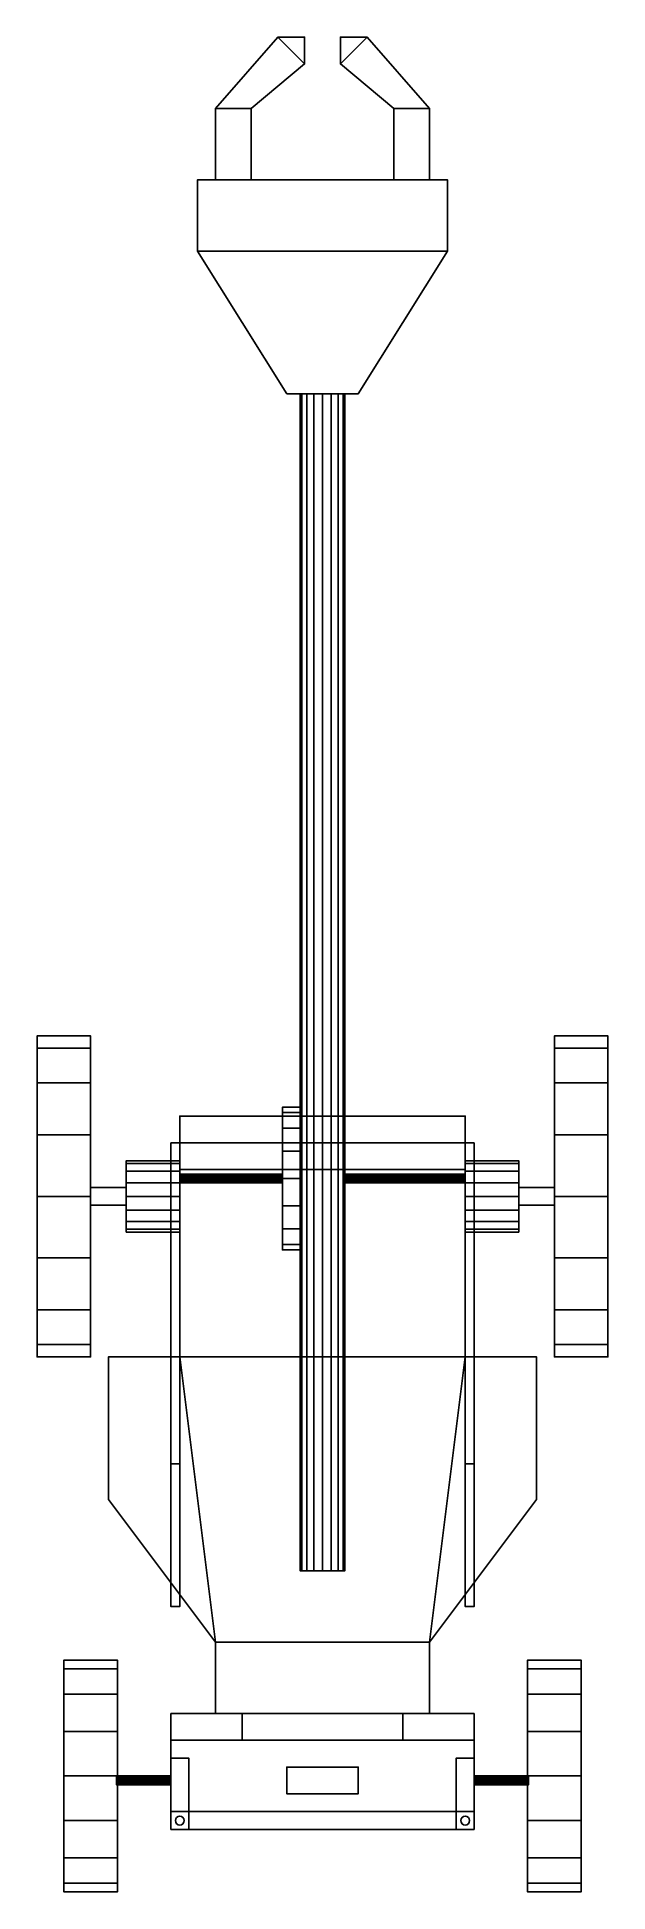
# Model space of a CAD drawing. Extents: x -8 to 8, y -21 to 31.
import ezdxf

# ---------------------------------------------------------------- set-up
doc = ezdxf.new("R2010")
doc.units = 0
doc.header["$MEASUREMENT"] = 0
doc.layers.get('0').update_dxf_attribs({"linetype": 'CONTINUOUS'})

msp = doc.modelspace()

# ---------------------------------------------------------------- linework, layer by layer
for p, q in [((-5.5, -1.5, 2), (-5.5, -1.883, 1.924)), ((-4, -1.5, 2), (-5.5, -1.5, 2)), ((-4, -1.883, 1.924), (-4, -1.5, 2)), ((-5.5, -1.883, 1.924), (-4, -1.883, 1.924)), ((-5.5, -1.883, 1.924), (-5.5, -2.207, 1.707)), ((-4, -1.883, 1.924), (-5.5, -1.883, 1.924)), ((-4, -2.207, 1.707), (-4, -1.883, 1.924)), ((-5.5, -2.207, 1.707), (-4, -2.207, 1.707))]:
    msp.add_line(p, q)
for points in [[(-3, 29, 13.5), (-3, 29, 12.5), (-1.25, 31, 12.5), (-1.25, 31, 13.5)], [(-3, 29, 13.5), (-2, 29, 13.5), (-0.5, 30.25, 13.5), (-1.25, 31, 13.5)], [(-3, 29, 12.5), (-2, 29, 12.5), (-0.5, 30.25, 12.5), (-1.25, 31, 12.5)], [(-1.25, 31, 12.5), (-1.25, 31, 13.5), (-0.5, 31, 13.5), (-0.5, 31, 12.5)], [(-1.25, 31, 13.5), (-0.5, 30.25, 13.5), (-0.5, 31, 13.5)], [(-1.25, 31, 12.5), (-0.5, 30.25, 12.5), (-0.5, 31, 12.5)], [(-0.5, 31, 13.5), (-0.5, 31, 12.5), (-0.5, 30.25, 12.5), (-0.5, 30.25, 13.5)], [(1.25, 31, 12.5), (1.25, 31, 13.5), (0.5, 31, 13.5), (0.5, 31, 12.5)], [(0.5, 31, 13.5), (0.5, 31, 12.5), (0.5, 30.25, 12.5), (0.5, 30.25, 13.5)], [(3, 29, 13.5), (2, 29, 13.5), (0.5, 30.25, 13.5), (1.25, 31, 13.5)], [(1.25, 31, 13.5), (0.5, 30.25, 13.5), (0.5, 31, 13.5)], [(3, 29, 12.5), (2, 29, 12.5), (0.5, 30.25, 12.5), (1.25, 31, 12.5)], [(1.25, 31, 12.5), (0.5, 30.25, 12.5), (0.5, 31, 12.5)], [(3, 29, 13.5), (3, 29, 12.5), (1.25, 31, 12.5), (1.25, 31, 13.5)], [(-0.5, 30.25, 13.5), (-0.5, 30.25, 12.5), (-2, 29, 12.5), (-2, 29, 13.5)], [(0.5, 30.25, 13.5), (0.5, 30.25, 12.5), (2, 29, 12.5), (2, 29, 13.5)], [(-3, 27, 12.5), (-3, 27, 13.5), (-3, 29, 13.5), (-3, 29, 12.5)], [(-3, 27, 13.5), (-2, 27, 13.5), (-2, 29, 13.5), (-3, 29, 13.5)], [(-3, 27, 12.5), (-2, 27, 12.5), (-2, 29, 12.5), (-3, 29, 12.5)], [(-2, 29, 13.5), (-2, 29, 12.5), (-2, 27, 12.5), (-2, 27, 13.5)], [(2, 29, 13.5), (2, 29, 12.5), (2, 27, 12.5), (2, 27, 13.5)], [(3, 27, 13.5), (2, 27, 13.5), (2, 29, 13.5), (3, 29, 13.5)], [(3, 27, 12.5), (2, 27, 12.5), (2, 29, 12.5), (3, 29, 12.5)], [(3, 27, 12.5), (3, 27, 13.5), (3, 29, 13.5), (3, 29, 12.5)], [(-3.5, 25, 12), (-3.5, 27, 12), (3.5, 27, 12), (3.5, 25, 12)], [(-3.5, 25, 14), (-3.5, 27, 14), (3.5, 27, 14), (3.5, 25, 14)], [(-3.5, 25, 12), (-3.5, 25, 14), (-3.5, 27, 14), (-3.5, 27, 12)], [(3.5, 27, 14), (3.5, 27, 12), (-3.5, 27, 12), (-3.5, 27, 14)], [(3.5, 25, 12), (3.5, 25, 14), (3.5, 27, 14), (3.5, 27, 12)], [(-1, 21, 12), (-3.5, 25, 12), (3.5, 25, 12), (1, 21, 12)], [(-1, 21, 14), (-3.5, 25, 14), (3.5, 25, 14), (1, 21, 14)], [(-1, 21, 12), (-1, 21, 14), (-3.5, 25, 14), (-3.5, 25, 12)], [(1, 21, 12), (1, 21, 14), (3.5, 25, 14), (3.5, 25, 12)], [(-1, 21, 12), (-1, 21, 14), (1, 21, 14), (1, 21, 12)], [(-0.577, -12, 12.761), (-0.625, -12, 13), (-0.625, 21, 13), (-0.577, 21, 12.761)], [(-0.625, -12, 13), (-0.577, -12, 13.239), (-0.577, 21, 13.239), (-0.625, 21, 13)], [(-0.442, -12, 12.558), (-0.577, -12, 12.761), (-0.577, 21, 12.761), (-0.442, 21, 12.558)], [(-0.577, -12, 13.239), (-0.442, -12, 13.442), (-0.442, 21, 13.442), (-0.577, 21, 13.239)], [(-0.239, -12, 12.423), (-0.442, -12, 12.558), (-0.442, 21, 12.558), (-0.239, 21, 12.423)], [(-0.442, -12, 13.442), (-0.239, -12, 13.577), (-0.239, 21, 13.577), (-0.442, 21, 13.442)], [(0, -12, 12.375), (-0.239, -12, 12.423), (-0.239, 21, 12.423), (0, 21, 12.375)], [(-0.239, -12, 13.577), (0, -12, 13.625), (0, 21, 13.625), (-0.239, 21, 13.577)], [(0.239, -12, 12.423), (0, -12, 12.375), (0, 21, 12.375), (0.239, 21, 12.423)], [(0, -12, 13.625), (0.239, -12, 13.577), (0.239, 21, 13.577), (0, 21, 13.625)], [(0.239, -12, 13.577), (0.442, -12, 13.442), (0.442, 21, 13.442), (0.239, 21, 13.577)], [(0.442, -12, 12.558), (0.239, -12, 12.423), (0.239, 21, 12.423), (0.442, 21, 12.558)], [(0.442, -12, 13.442), (0.577, -12, 13.239), (0.577, 21, 13.239), (0.442, 21, 13.442)], [(0.577, -12, 12.761), (0.442, -12, 12.558), (0.442, 21, 12.558), (0.577, 21, 12.761)], [(0.577, -12, 13.239), (0.625, -12, 13), (0.625, 21, 13), (0.577, 21, 13.239)], [(0.625, -12, 13), (0.577, -12, 12.761), (0.577, 21, 12.761), (0.625, 21, 13)], [(-8, 2.657, -0.722), (-8, 3, 1), (-6.5, 3, 1), (-6.5, 2.657, -0.722)], [(-8, 3, 1), (-8, 2.657, 2.722), (-6.5, 2.657, 2.722), (-6.5, 3, 1)], [(-8, 2.657, -0.722), (-8, 3, 1), (-8, 2.657, 2.722)], [(-8, 1.682, -2.182), (-8, 2.657, -0.722), (-6.5, 2.657, -0.722), (-6.5, 1.682, -2.182)], [(-8, 2.657, 2.722), (-8, 1.682, 4.182), (-6.5, 1.682, 4.182), (-6.5, 2.657, 2.722)], [(-8, 1.682, -2.182), (-8, 2.657, -0.722), (-8, 2.657, 2.722), (-8, 1.682, 4.182)], [(6.5, 2.657, -0.722), (6.5, 3, 1), (8, 3, 1), (8, 2.657, -0.722)], [(6.5, 3, 1), (6.5, 2.657, 2.722), (8, 2.657, 2.722), (8, 3, 1)], [(6.5, 1.682, -2.182), (6.5, 2.657, -0.722), (8, 2.657, -0.722), (8, 1.682, -2.182)], [(6.5, 2.657, 2.722), (6.5, 1.682, 4.182), (8, 1.682, 4.182), (8, 2.657, 2.722)], [(8, 2.657, -0.722), (8, 3, 1), (8, 2.657, 2.722)], [(8, 1.682, -2.182), (8, 2.657, -0.722), (8, 2.657, 2.722), (8, 1.682, 4.182)], [(-8, 0.222, -3.157), (-8, 1.682, -2.182), (-6.5, 1.682, -2.182), (-6.5, 0.222, -3.157)], [(-8, 1.682, 4.182), (-8, 0.222, 5.157), (-6.5, 0.222, 5.157), (-6.5, 1.682, 4.182)], [(-8, 1.682, 4.182), (-8, 1.682, -2.182), (-8, 0.222, -3.157), (-8, 0.222, 5.157)], [(6.5, 0.222, -3.157), (6.5, 1.682, -2.182), (8, 1.682, -2.182), (8, 0.222, -3.157)], [(6.5, 1.682, 4.182), (6.5, 0.222, 5.157), (8, 0.222, 5.157), (8, 1.682, 4.182)], [(8, 1.682, 4.182), (8, 1.682, -2.182), (8, 0.222, -3.157), (8, 0.222, 5.157)], [(4, 0.75, 6.25), (4, 0.75, 7), (-4, 0.75, 7), (-4, 0.75, 6.25)], [(4, 0.75, 7), (4, 0.75, 7), (-4, 0.75, 7)], [(-4, 0.75, 6.25), (-4, 0.75, 7), (-4, -0.75, 7), (-4, -0.75, 6.25)], [(-4, 0.75, 7), (-4, 0.75, 7), (-4, 0.75, 7), (-4, -0.75, 7)], [(-4, -0.75, 7), (-4, 0.75, 7), (4, 0.75, 7), (4, -0.75, 7)], [(4, -0.75, 6.25), (4, 0.75, 6.25), (-4, 0.75, 6.25), (-4, -0.75, 6.25)], [(-0.625, 0.848, 12.235), (-0.625, 1, 13), (-1.125, 1, 13), (-1.125, 0.848, 12.235)], [(-0.625, 1, 13), (-0.625, 0.848, 13.765), (-1.125, 0.848, 13.765), (-1.125, 1, 13)], [(-0.625, 0.414, 11.586), (-0.625, 0.848, 12.235), (-1.125, 0.848, 12.235), (-1.125, 0.414, 11.586)], [(-0.625, 0.848, 13.765), (-0.625, 0.414, 14.414), (-1.125, 0.414, 14.414), (-1.125, 0.848, 13.765)], [(4, -0.75, 7), (4, 0.75, 7), (4, 0.75, 6.25), (4, -0.75, 6.25)], [(-8, -1.5, -3.5), (-8, 0.222, -3.157), (-6.5, 0.222, -3.157), (-6.5, -1.5, -3.5)], [(-8, 0.222, 5.157), (-8, -1.5, 5.5), (-6.5, -1.5, 5.5), (-6.5, 0.222, 5.157)], [(-8, -1.5, 5.5), (-8, -1.5, -3.5), (-8, 0.222, -3.157), (-8, 0.222, 5.157)], [(-4.25, 0, 2), (-4.25, 0, 14), (-4.25, -9, 14), (-4.25, -13, 5.5)], [(-4.25, 0, 2), (-4.25, -13, 5.5), (-4.25, -13, 2)], [(-4.25, 0, 14), (-4, 0, 14), (-4, -9, 14), (-4.25, -9, 14)], [(-4.25, 0, 14), (-4, 0, 14), (-4, 0, 2), (-4.25, 0, 2)], [(-4, 0), (4, 0), (4, -6), (-4, -6)], [(-4, 0), (4, 0), (4, -6), (-4, -6)], [(-4, 0, 2), (4, 0, 2), (4, -6, 2), (-4, -6, 2)], [(-4, 0, 2), (4, 0, 2), (4, -6, 2), (-4, -6, 2)], [(-4, 0, 2), (-4, 0), (-4, -6), (-4, -6, 2)], [(-4, 0, 2), (-4, 0), (4, 0), (4, 0, 2)], [(-4, 0, 2), (-4, -13, 5.5), (-4, -13, 2)], [(-4, 0, 2), (-4, 0, 14), (-4, -9, 14), (-4, -13, 5.5)], [(-0.625, -0.235, 11.152), (-0.625, 0.414, 11.586), (-1.125, 0.414, 11.586), (-1.125, -0.235, 11.152)], [(-0.625, 0.414, 14.414), (-0.625, -0.235, 14.848), (-1.125, -0.235, 14.848), (-1.125, 0.414, 14.414)], [(4, 0, 2), (4, 0), (4, -6), (4, -6, 2)], [(4, 0, 2), (4, 0, 14), (4, -9, 14), (4, -13, 5.5)], [(4, 0, 2), (4, -13, 5.5), (4, -13, 2)], [(4.25, 0, 14), (4, 0, 14), (4, -9, 14), (4.25, -9, 14)], [(4.25, 0, 14), (4, 0, 14), (4, 0, 2), (4.25, 0, 2)], [(4.25, 0, 2), (4.25, 0, 14), (4.25, -9, 14), (4.25, -13, 5.5)], [(4.25, 0, 2), (4.25, -13, 5.5), (4.25, -13, 2)], [(6.5, -1.5, -3.5), (6.5, 0.222, -3.157), (8, 0.222, -3.157), (8, -1.5, -3.5)], [(6.5, 0.222, 5.157), (6.5, -1.5, 5.5), (8, -1.5, 5.5), (8, 0.222, 5.157)], [(8, -1.5, 5.5), (8, -1.5, -3.5), (8, 0.222, -3.157), (8, 0.222, 5.157)], [(-5.5, -0.576, 0.617), (-5.5, -0.5, 1), (-4, -0.5, 1), (-4, -0.576, 0.617)], [(-5.5, -0.5, 1), (-5.5, -0.576, 1.383), (-4, -0.576, 1.383), (-4, -0.5, 1)], [(-0.625, -1, 11), (-0.625, -0.235, 11.152), (-1.125, -0.235, 11.152), (-1.125, -1, 11)], [(-0.625, -0.235, 14.848), (-0.625, -1, 15), (-1.125, -1, 15), (-1.125, -0.235, 14.848)], [(4, -0.576, 0.617), (4, -0.5, 1), (5.5, -0.5, 1), (5.5, -0.576, 0.617)], [(4, -0.5, 1), (4, -0.576, 1.383), (5.5, -0.576, 1.383), (5.5, -0.5, 1)], [(-5.5, -0.793, 0.293), (-5.5, -0.576, 0.617), (-4, -0.576, 0.617), (-4, -0.793, 0.293)], [(-5.5, -0.576, 1.383), (-5.5, -0.793, 1.707), (-4, -0.793, 1.707), (-4, -0.576, 1.383)], [(-5.5, -1.117, 0.076), (-5.5, -0.793, 0.293), (-4, -0.793, 0.293), (-4, -1.117, 0.076)], [(-5.5, -0.793, 1.707), (-5.5, -1.117, 1.924), (-4, -1.117, 1.924), (-4, -0.793, 1.707)], [(-4, -0.75, 6.25), (-4, -0.75, 7), (4, -0.75, 7), (4, -0.75, 6.25)], [(4, -0.75, 6.25), (4, -0.75, 6.25), (-4, -0.75, 6.25)], [(-4, -0.885, 12.952), (-4, -0.875, 13), (-1.125, -0.875, 13), (-1.125, -0.885, 12.952)], [(-4, -0.875, 13), (-4, -0.885, 13.048), (-1.125, -0.885, 13.048), (-1.125, -0.875, 13)], [(-4, -0.912, 12.912), (-4, -0.885, 12.952), (-1.125, -0.885, 12.952), (-1.125, -0.912, 12.912)], [(-4, -0.885, 13.048), (-4, -0.912, 13.088), (-1.125, -0.912, 13.088), (-1.125, -0.885, 13.048)], [(-4, -0.952, 12.885), (-4, -0.912, 12.912), (-1.125, -0.912, 12.912), (-1.125, -0.952, 12.885)], [(-4, -0.912, 13.088), (-4, -0.952, 13.115), (-1.125, -0.952, 13.115), (-1.125, -0.912, 13.088)], [(-4, -1, 12.875), (-4, -0.952, 12.885), (-1.125, -0.952, 12.885), (-1.125, -1, 12.875)], [(-4, -0.952, 13.115), (-4, -1, 13.125), (-1.125, -1, 13.125), (-1.125, -0.952, 13.115)], [(-4, -1.048, 12.885), (-4, -1, 12.875), (-1.125, -1, 12.875), (-1.125, -1.048, 12.885)], [(-4, -1, 13.125), (-4, -1.048, 13.115), (-1.125, -1.048, 13.115), (-1.125, -1, 13.125)], [(-0.625, -1.765, 11.152), (-0.625, -1, 11), (-1.125, -1, 11), (-1.125, -1.765, 11.152)], [(-0.625, -1, 15), (-0.625, -1.765, 14.848), (-1.125, -1.765, 14.848), (-1.125, -1, 15)], [(4, -0.885, 13.048), (4, -0.875, 13), (0.625, -0.875, 13), (0.625, -0.885, 13.048)], [(4, -0.875, 13), (4, -0.885, 12.952), (0.625, -0.885, 12.952), (0.625, -0.875, 13)], [(4, -0.912, 13.088), (4, -0.885, 13.048), (0.625, -0.885, 13.048), (0.625, -0.912, 13.088)], [(4, -0.885, 12.952), (4, -0.912, 12.912), (0.625, -0.912, 12.912), (0.625, -0.885, 12.952)], [(4, -0.952, 13.115), (4, -0.912, 13.088), (0.625, -0.912, 13.088), (0.625, -0.952, 13.115)], [(4, -0.912, 12.912), (4, -0.952, 12.885), (0.625, -0.952, 12.885), (0.625, -0.912, 12.912)], [(4, -1, 13.125), (4, -0.952, 13.115), (0.625, -0.952, 13.115), (0.625, -1, 13.125)], [(4, -0.952, 12.885), (4, -1, 12.875), (0.625, -1, 12.875), (0.625, -0.952, 12.885)], [(4, -1.048, 13.115), (4, -1, 13.125), (0.625, -1, 13.125), (0.625, -1.048, 13.115)], [(4, -1, 12.875), (4, -1.048, 12.885), (0.625, -1.048, 12.885), (0.625, -1, 12.875)], [(4, -0.793, 0.293), (4, -0.576, 0.617), (5.5, -0.576, 0.617), (5.5, -0.793, 0.293)], [(4, -0.576, 1.383), (4, -0.793, 1.707), (5.5, -0.793, 1.707), (5.5, -0.576, 1.383)], [(4, -0.75, 6.25), (4, -0.75, 7), (4, -0.75, 6.25)], [(4, -1.117, 0.076), (4, -0.793, 0.293), (5.5, -0.793, 0.293), (5.5, -1.117, 0.076)], [(4, -0.793, 1.707), (4, -1.117, 1.924), (5.5, -1.117, 1.924), (5.5, -0.793, 1.707)], [(-8, -3.222, -3.157), (-8, -1.5, -3.5), (-6.5, -1.5, -3.5), (-6.5, -3.222, -3.157)], [(-8, -1.5, 5.5), (-8, -3.222, 5.157), (-6.5, -3.222, 5.157), (-6.5, -1.5, 5.5)], [(-8, -1.5, 5.5), (-8, -1.5, -3.5), (-8, -3.222, -3.157), (-8, -3.222, 5.157)], [(-6.5, -1.75, 1.25), (-6.5, -1.75, 0.75), (-6.5, -1.25, 0.75), (-6.5, -1.25, 1.25)], [(-6.5, -1.75, 0.75), (-6.5, -1.75, 0.75), (-6.5, -1.75, 0.75), (-6.5, -1.25, 0.75)], [(-6.5, -1.25, 1.25), (-6.5, -1.25, 0.75), (-5.5, -1.25, 0.75), (-5.5, -1.25, 1.25)], [(-6.5, -1.25, 0.75), (-6.5, -1.75, 0.75), (-5.5, -1.75, 0.75), (-5.5, -1.25, 0.75)], [(-5.5, -1.25, 1.25), (-5.5, -1.25, 1.25), (-6.5, -1.25, 1.25)], [(-5.5, -1.25, 1.25), (-5.5, -1.75, 1.25), (-6.5, -1.75, 1.25), (-6.5, -1.25, 1.25)], [(-5.5, -1.5), (-5.5, -1.117, 0.076), (-4, -1.117, 0.076), (-4, -1.5)], [(-5.5, -1.117, 1.924), (-5.5, -1.5, 2), (-4, -1.5, 2), (-4, -1.117, 1.924)], [(-5.5, -1.25, 1.25), (-5.5, -1.25, 0.75), (-5.5, -1.25, 1.25)], [(-5.5, -1.25, 0.75), (-5.5, -1.75, 0.75), (-5.5, -1.75, 1.25), (-5.5, -1.25, 1.25)], [(-5.5, -1.883, 0.076), (-5.5, -1.5), (-4, -1.5), (-4, -1.883, 0.076)], [(-5.5, -1.5, 2), (-5.5, -1.883, 1.924), (-4, -1.883, 1.924), (-4, -1.5, 2)], [(-4, -1.088, 12.912), (-4, -1.048, 12.885), (-1.125, -1.048, 12.885), (-1.125, -1.088, 12.912)], [(-4, -1.048, 13.115), (-4, -1.088, 13.088), (-1.125, -1.088, 13.088), (-1.125, -1.048, 13.115)], [(-4, -1.115, 12.952), (-4, -1.088, 12.912), (-1.125, -1.088, 12.912), (-1.125, -1.115, 12.952)], [(-4, -1.088, 13.088), (-4, -1.115, 13.048), (-1.125, -1.115, 13.048), (-1.125, -1.088, 13.088)], [(-4, -1.115, 13.048), (-4, -1.125, 13), (-1.125, -1.125, 13), (-1.125, -1.115, 13.048)], [(-4, -1.125, 13), (-4, -1.115, 12.952), (-1.125, -1.115, 12.952), (-1.125, -1.125, 13)], [(4, -1.088, 13.088), (4, -1.048, 13.115), (0.625, -1.048, 13.115), (0.625, -1.088, 13.088)], [(4, -1.048, 12.885), (4, -1.088, 12.912), (0.625, -1.088, 12.912), (0.625, -1.048, 12.885)], [(4, -1.115, 13.048), (4, -1.088, 13.088), (0.625, -1.088, 13.088), (0.625, -1.115, 13.048)], [(4, -1.088, 12.912), (4, -1.115, 12.952), (0.625, -1.115, 12.952), (0.625, -1.088, 12.912)], [(4, -1.115, 12.952), (4, -1.125, 13), (0.625, -1.125, 13), (0.625, -1.115, 12.952)], [(4, -1.125, 13), (4, -1.115, 13.048), (0.625, -1.115, 13.048), (0.625, -1.125, 13)], [(4, -1.5), (4, -1.117, 0.076), (5.5, -1.117, 0.076), (5.5, -1.5)], [(4, -1.117, 1.924), (4, -1.5, 2), (5.5, -1.5, 2), (5.5, -1.117, 1.924)], [(4, -1.883, 0.076), (4, -1.5), (5.5, -1.5), (5.5, -1.883, 0.076)], [(4, -1.5, 2), (4, -1.883, 1.924), (5.5, -1.883, 1.924), (5.5, -1.5, 2)], [(6.5, -1.25, 0.75), (6.5, -1.25, 1.25), (5.5, -1.25, 1.25), (5.5, -1.25, 0.75)], [(6.5, -1.25, 1.25), (6.5, -1.25, 1.25), (5.5, -1.25, 1.25)], [(5.5, -1.25, 0.75), (5.5, -1.25, 1.25), (5.5, -1.75, 1.25), (5.5, -1.75, 0.75)], [(5.5, -1.25, 1.25), (5.5, -1.25, 1.25), (5.5, -1.25, 1.25), (5.5, -1.75, 1.25)], [(5.5, -1.75, 1.25), (5.5, -1.25, 1.25), (6.5, -1.25, 1.25), (6.5, -1.75, 1.25)], [(6.5, -1.75, 0.75), (6.5, -1.25, 0.75), (5.5, -1.25, 0.75), (5.5, -1.75, 0.75)], [(6.5, -1.75, 1.25), (6.5, -1.25, 1.25), (6.5, -1.25, 0.75), (6.5, -1.75, 0.75)], [(6.5, -3.222, -3.157), (6.5, -1.5, -3.5), (8, -1.5, -3.5), (8, -3.222, -3.157)], [(6.5, -1.5, 5.5), (6.5, -3.222, 5.157), (8, -3.222, 5.157), (8, -1.5, 5.5)], [(8, -1.5, 5.5), (8, -1.5, -3.5), (8, -3.222, -3.157), (8, -3.222, 5.157)], [(-5.5, -1.75, 1.25), (-5.5, -1.75, 0.75), (-6.5, -1.75, 0.75), (-6.5, -1.75, 1.25)], [(-5.5, -1.75, 0.75), (-5.5, -1.75, 0.75), (-6.5, -1.75, 0.75)], [(-5.5, -2.207, 0.293), (-5.5, -1.883, 0.076), (-4, -1.883, 0.076), (-4, -2.207, 0.293)], [(-5.5, -1.883, 1.924), (-5.5, -2.207, 1.707), (-4, -2.207, 1.707), (-4, -1.883, 1.924)], [(-0.625, -2.414, 11.586), (-0.625, -1.765, 11.152), (-1.125, -1.765, 11.152), (-1.125, -2.414, 11.586)], [(-0.625, -1.765, 14.848), (-0.625, -2.414, 14.414), (-1.125, -2.414, 14.414), (-1.125, -1.765, 14.848)], [(4, -2.207, 0.293), (4, -1.883, 0.076), (5.5, -1.883, 0.076), (5.5, -2.207, 0.293)], [(4, -1.883, 1.924), (4, -2.207, 1.707), (5.5, -2.207, 1.707), (5.5, -1.883, 1.924)], [(5.5, -1.75, 0.75), (5.5, -1.75, 1.25), (6.5, -1.75, 1.25), (6.5, -1.75, 0.75)], [(6.5, -1.75, 0.75), (6.5, -1.75, 0.75), (5.5, -1.75, 0.75)], [(6.5, -1.75, 0.75), (6.5, -1.75, 1.25), (6.5, -1.75, 0.75)], [(-5.5, -2.424, 0.617), (-5.5, -2.207, 0.293), (-4, -2.207, 0.293), (-4, -2.424, 0.617)], [(-5.5, -2.207, 1.707), (-5.5, -2.424, 1.383), (-4, -2.424, 1.383), (-4, -2.207, 1.707)], [(-5.5, -2.424, 1.383), (-5.5, -2.5, 1), (-4, -2.5, 1), (-4, -2.424, 1.383)], [(-5.5, -2.5, 1), (-5.5, -2.424, 0.617), (-4, -2.424, 0.617), (-4, -2.5, 1)], [(-0.625, -2.848, 12.235), (-0.625, -2.414, 11.586), (-1.125, -2.414, 11.586), (-1.125, -2.848, 12.235)], [(-0.625, -2.414, 14.414), (-0.625, -2.848, 13.765), (-1.125, -2.848, 13.765), (-1.125, -2.414, 14.414)], [(4, -2.424, 0.617), (4, -2.207, 0.293), (5.5, -2.207, 0.293), (5.5, -2.424, 0.617)], [(4, -2.207, 1.707), (4, -2.424, 1.383), (5.5, -2.424, 1.383), (5.5, -2.207, 1.707)], [(4, -2.424, 1.383), (4, -2.5, 1), (5.5, -2.5, 1), (5.5, -2.424, 1.383)], [(4, -2.5, 1), (4, -2.424, 0.617), (5.5, -2.424, 0.617), (5.5, -2.5, 1)], [(-0.625, -2.848, 13.765), (-0.625, -3, 13), (-1.125, -3, 13), (-1.125, -2.848, 13.765)], [(-0.625, -3, 13), (-0.625, -2.848, 12.235), (-1.125, -2.848, 12.235), (-1.125, -3, 13)], [(-8, -4.682, -2.182), (-8, -3.222, -3.157), (-6.5, -3.222, -3.157), (-6.5, -4.682, -2.182)], [(-8, -3.222, 5.157), (-8, -4.682, 4.182), (-6.5, -4.682, 4.182), (-6.5, -3.222, 5.157)], [(-8, -3.222, 5.157), (-8, -4.682, 4.182), (-8, -4.682, -2.182), (-8, -3.222, -3.157)], [(6.5, -4.682, -2.182), (6.5, -3.222, -3.157), (8, -3.222, -3.157), (8, -4.682, -2.182)], [(6.5, -3.222, 5.157), (6.5, -4.682, 4.182), (8, -4.682, 4.182), (8, -3.222, 5.157)], [(8, -3.222, 5.157), (8, -4.682, 4.182), (8, -4.682, -2.182), (8, -3.222, -3.157)], [(-8, -5.657, -0.722), (-8, -4.682, -2.182), (-6.5, -4.682, -2.182), (-6.5, -5.657, -0.722)], [(-8, -4.682, 4.182), (-8, -5.657, 2.722), (-6.5, -5.657, 2.722), (-6.5, -4.682, 4.182)], [(-8, -5.657, -0.722), (-8, -4.682, -2.182), (-8, -4.682, 4.182), (-8, -5.657, 2.722)], [(6.5, -5.657, -0.722), (6.5, -4.682, -2.182), (8, -4.682, -2.182), (8, -5.657, -0.722)], [(6.5, -4.682, 4.182), (6.5, -5.657, 2.722), (8, -5.657, 2.722), (8, -4.682, 4.182)], [(8, -5.657, -0.722), (8, -4.682, -2.182), (8, -4.682, 4.182), (8, -5.657, 2.722)], [(-8, -5.657, 2.722), (-8, -6, 1), (-6.5, -6, 1), (-6.5, -5.657, 2.722)], [(-8, -6, 1), (-8, -5.657, -0.722), (-6.5, -5.657, -0.722), (-6.5, -6, 1)], [(-8, -6, 1), (-8, -5.657, 2.722), (-8, -5.657, -0.722)], [(6.5, -5.657, 2.722), (6.5, -6, 1), (8, -6, 1), (8, -5.657, 2.722)], [(6.5, -6, 1), (6.5, -5.657, -0.722), (8, -5.657, -0.722), (8, -6, 1)], [(8, -6, 1), (8, -5.657, 2.722), (8, -5.657, -0.722)], [(-4, -6), (-6, -6), (-6, -10), (-3, -14)], [(-4, -6), (-6, -6), (-6, -10), (-3, -14)], [(-4, -6, 2), (-6, -6, 2), (-6, -10, 2), (-3, -14, 2)], [(-4, -6, 2), (-6, -6, 2), (-6, -10, 2), (-3, -14, 2)], [(-6, -10, 2), (-6, -10), (-6, -6), (-6, -6, 2)], [(-4, -6), (-4, -6, 2), (-6, -6, 2), (-6, -6)], [(-4, -6), (4, -6), (3, -14), (-3, -14)], [(-4, -6), (4, -6), (3, -14), (-3, -14)], [(-4, -6, 2), (4, -6, 2), (3, -14, 2), (-3, -14, 2)], [(-4, -6, 2), (4, -6, 2), (3, -14, 2), (-3, -14, 2)], [(4, -6), (6, -6), (6, -10), (3, -14)], [(4, -6), (6, -6), (6, -10), (3, -14)], [(4, -6, 2), (6, -6, 2), (6, -10, 2), (3, -14, 2)], [(4, -6, 2), (6, -6, 2), (6, -10, 2), (3, -14, 2)], [(6, -6, 2), (6, -6), (4, -6), (4, -6, 2)], [(6, -6), (6, -6, 2), (6, -10, 2), (6, -10)], [(-4.25, -9, 14), (-4, -9, 14), (-4, -13, 5.5), (-4.25, -13, 5.5)], [(4.25, -9, 14), (4, -9, 14), (4, -13, 5.5), (4.25, -13, 5.5)], [(-3, -14, 2), (-3, -14), (-6, -10), (-6, -10, 2)], [(3, -14, 2), (3, -14), (6, -10), (6, -10, 2)], [(-4.25, -13, 5.5), (-4, -13, 5.5), (-4, -13, 2), (-4.25, -13, 2)], [(4.25, -13, 5.5), (4, -13, 5.5), (4, -13, 2), (4.25, -13, 2)], [(3, -14), (3, -16), (-3, -16), (-3, -14)], [(3, -14), (3, -16), (-3, -16), (-3, -14)], [(3, -14, 2), (3, -16, 2), (-3, -16, 2), (-3, -14, 2)], [(3, -14, 2), (3, -16, 2), (-3, -16, 2), (-3, -14, 2)], [(-3, -16, 2), (-3, -16), (-3, -14), (-3, -14, 2)], [(3, -16, 2), (3, -16), (3, -14), (3, -14, 2)], [(-5.75, -14.747, -0.744), (-5.75, -14.5, 0.5), (-7.25, -14.5, 0.5), (-7.25, -14.747, -0.744)], [(-5.75, -14.5, 0.5), (-5.75, -14.747, 1.744), (-7.25, -14.747, 1.744), (-7.25, -14.5, 0.5)], [(-7.25, -14.747, -0.744), (-7.25, -14.747, 1.744), (-7.25, -14.5, 0.5)], [(5.75, -14.747, -0.744), (5.75, -14.5, 0.5), (7.25, -14.5, 0.5), (7.25, -14.747, -0.744)], [(5.75, -14.5, 0.5), (5.75, -14.747, 1.744), (7.25, -14.747, 1.744), (7.25, -14.5, 0.5)], [(7.25, -14.747, -0.744), (7.25, -14.747, 1.744), (7.25, -14.5, 0.5)], [(-5.75, -15.452, -1.798), (-5.75, -14.747, -0.744), (-7.25, -14.747, -0.744), (-7.25, -15.452, -1.798)], [(-5.75, -14.747, 1.744), (-5.75, -15.452, 2.798), (-7.25, -15.452, 2.798), (-7.25, -14.747, 1.744)], [(-7.25, -15.452, -1.798), (-7.25, -15.452, 2.798), (-7.25, -14.747, 1.744), (-7.25, -14.747, -0.744)], [(5.75, -15.452, -1.798), (5.75, -14.747, -0.744), (7.25, -14.747, -0.744), (7.25, -15.452, -1.798)], [(5.75, -14.747, 1.744), (5.75, -15.452, 2.798), (7.25, -15.452, 2.798), (7.25, -14.747, 1.744)], [(7.25, -15.452, -1.798), (7.25, -15.452, 2.798), (7.25, -14.747, 1.744), (7.25, -14.747, -0.744)], [(-5.75, -16.506, -2.503), (-5.75, -15.452, -1.798), (-7.25, -15.452, -1.798), (-7.25, -16.506, -2.503)], [(-5.75, -15.452, 2.798), (-5.75, -16.506, 3.503), (-7.25, -16.506, 3.503), (-7.25, -15.452, 2.798)], [(-7.25, -16.506, -2.503), (-7.25, -16.506, 3.503), (-7.25, -15.452, 2.798), (-7.25, -15.452, -1.798)], [(5.75, -16.506, -2.503), (5.75, -15.452, -1.798), (7.25, -15.452, -1.798), (7.25, -16.506, -2.503)], [(5.75, -15.452, 2.798), (5.75, -16.506, 3.503), (7.25, -16.506, 3.503), (7.25, -15.452, 2.798)], [(7.25, -16.506, -2.503), (7.25, -16.506, 3.503), (7.25, -15.452, 2.798), (7.25, -15.452, -1.798)], [(-4.25, -16), (4.25, -16), (4.25, -16.75), (-4.25, -16.75)], [(-4.25, -16, 2), (4.25, -16, 2), (4.25, -16.75, 2), (-4.25, -16.75, 2)], [(-4.25, -18, -1), (-4.25, -18, 2), (-4.25, -16, 2), (-4.25, -16, -1)], [(-4.25, -16, 2), (-3, -16, 2), (-3, -16), (-4.25, -16)], [(-2.25, -16.75), (-2.25, -16), (-4.25, -16, -1), (-4.25, -16.75, -1)], [(-4.25, -16), (-4.25, -16, -1), (-2.25, -16)], [(-3, -16), (-3, -16, 2), (3, -16, 2), (3, -16)], [(4.25, -16), (4.25, -16, -1), (2.25, -16)], [(2.25, -16.75), (2.25, -16), (4.25, -16, -1), (4.25, -16.75, -1)], [(3, -16, 2), (4.25, -16, 2), (4.25, -16), (3, -16)], [(4.25, -18, 2), (4.25, -18, -1), (4.25, -16, -1), (4.25, -16, 2)], [(-5.75, -17.75, -2.75), (-5.75, -16.506, -2.503), (-7.25, -16.506, -2.503), (-7.25, -17.75, -2.75)], [(-5.75, -16.506, 3.503), (-5.75, -17.75, 3.75), (-7.25, -17.75, 3.75), (-7.25, -16.506, 3.503)], [(-7.25, -17.75, -2.75), (-7.25, -17.75, 3.75), (-7.25, -16.506, 3.503), (-7.25, -16.506, -2.503)], [(5.75, -17.75, -2.75), (5.75, -16.506, -2.503), (7.25, -16.506, -2.503), (7.25, -17.75, -2.75)], [(5.75, -16.506, 3.503), (5.75, -17.75, 3.75), (7.25, -17.75, 3.75), (7.25, -16.506, 3.503)], [(7.25, -17.75, -2.75), (7.25, -17.75, 3.75), (7.25, -16.506, 3.503), (7.25, -16.506, -2.503)], [(-4.25, -16.75, 2), (-4.25, -16.75), (4.25, -16.75), (4.25, -16.75, 2)], [(-4.25, -16.75), (-4.25, -16.75, -1), (-2.25, -16.75)], [(4.25, -16.75), (4.25, -16.75, -1), (2.25, -16.75)], [(-4.25, -17.25, 2), (-4.25, -19.25, 2), (-3.75, -19.25, 2), (-3.75, -17.25, 2)], [(1, -17.5, 0.75), (1, -17.5, 3), (-1, -17.5, 3), (-1, -17.5, 0.75)], [(1, -17.5, 3), (1, -17.5, 3), (-1, -17.5, 3)], [(-1, -17.5, 0.75), (-1, -17.5, 3), (-1, -18.25, 3), (-1, -18.25, 0.75)], [(-1, -17.5, 3), (-1, -17.5, 3), (-1, -17.5, 3), (-1, -18.25, 3)], [(-1, -18.25, 3), (-1, -17.5, 3), (1, -17.5, 3), (1, -18.25, 3)], [(1, -18.25, 0.75), (1, -17.5, 0.75), (-1, -17.5, 0.75), (-1, -18.25, 0.75)], [(1, -18.25, 3), (1, -17.5, 3), (1, -17.5, 0.75), (1, -18.25, 0.75)], [(4.25, -17.25, 2), (4.25, -19.25, 2), (3.75, -19.25, 2), (3.75, -17.25, 2)], [(-5.75, -18.994, -2.503), (-5.75, -17.75, -2.75), (-7.25, -17.75, -2.75), (-7.25, -18.994, -2.503)], [(-5.75, -17.75, 3.75), (-5.75, -18.994, 3.503), (-7.25, -18.994, 3.503), (-7.25, -17.75, 3.75)], [(-7.25, -17.75, -2.75), (-7.25, -17.75, 3.75), (-7.25, -18.994, 3.503), (-7.25, -18.994, -2.503)], [(-4.274, -17.76, 0.476), (-4.274, -17.75, 0.524), (-5.774, -17.75, 0.524), (-5.774, -17.76, 0.476)], [(-4.274, -17.75, 0.524), (-4.274, -17.76, 0.572), (-5.774, -17.76, 0.572), (-5.774, -17.75, 0.524)], [(-4.274, -17.787, 0.436), (-4.274, -17.76, 0.476), (-5.774, -17.76, 0.476), (-5.774, -17.787, 0.436)], [(-4.274, -17.76, 0.572), (-4.274, -17.787, 0.612), (-5.774, -17.787, 0.612), (-5.774, -17.76, 0.572)], [(-4.274, -17.827, 0.408), (-4.274, -17.787, 0.436), (-5.774, -17.787, 0.436), (-5.774, -17.827, 0.408)], [(-4.274, -17.787, 0.612), (-4.274, -17.827, 0.639), (-5.774, -17.827, 0.639), (-5.774, -17.787, 0.612)], [(-4.274, -17.875, 0.399), (-4.274, -17.827, 0.408), (-5.774, -17.827, 0.408), (-5.774, -17.875, 0.399)], [(-4.274, -17.827, 0.639), (-4.274, -17.875, 0.649), (-5.774, -17.875, 0.649), (-5.774, -17.827, 0.639)], [(-4.274, -17.923, 0.408), (-4.274, -17.875, 0.399), (-5.774, -17.875, 0.399), (-5.774, -17.923, 0.408)], [(-4.274, -17.875, 0.649), (-4.274, -17.923, 0.639), (-5.774, -17.923, 0.639), (-5.774, -17.875, 0.649)], [(-4.274, -17.963, 0.436), (-4.274, -17.923, 0.408), (-5.774, -17.923, 0.408), (-5.774, -17.963, 0.436)], [(-4.274, -17.923, 0.639), (-4.274, -17.963, 0.612), (-5.774, -17.963, 0.612), (-5.774, -17.923, 0.639)], [(-4.274, -17.99, 0.476), (-4.274, -17.963, 0.436), (-5.774, -17.963, 0.436), (-5.774, -17.99, 0.476)], [(-4.274, -17.963, 0.612), (-4.274, -17.99, 0.572), (-5.774, -17.99, 0.572), (-5.774, -17.963, 0.612)], [(-4.274, -17.99, 0.572), (-4.274, -18, 0.524), (-5.774, -18, 0.524), (-5.774, -17.99, 0.572)], [(-4.274, -18, 0.524), (-4.274, -17.99, 0.476), (-5.774, -17.99, 0.476), (-5.774, -18, 0.524)], [(4.274, -17.76, 0.476), (4.274, -17.75, 0.524), (5.774, -17.75, 0.524), (5.774, -17.76, 0.476)], [(4.274, -17.75, 0.524), (4.274, -17.76, 0.572), (5.774, -17.76, 0.572), (5.774, -17.75, 0.524)], [(4.274, -17.787, 0.436), (4.274, -17.76, 0.476), (5.774, -17.76, 0.476), (5.774, -17.787, 0.436)], [(4.274, -17.76, 0.572), (4.274, -17.787, 0.612), (5.774, -17.787, 0.612), (5.774, -17.76, 0.572)], [(4.274, -17.827, 0.408), (4.274, -17.787, 0.436), (5.774, -17.787, 0.436), (5.774, -17.827, 0.408)], [(4.274, -17.787, 0.612), (4.274, -17.827, 0.639), (5.774, -17.827, 0.639), (5.774, -17.787, 0.612)], [(4.274, -17.875, 0.399), (4.274, -17.827, 0.408), (5.774, -17.827, 0.408), (5.774, -17.875, 0.399)], [(4.274, -17.827, 0.639), (4.274, -17.875, 0.649), (5.774, -17.875, 0.649), (5.774, -17.827, 0.639)], [(4.274, -17.923, 0.408), (4.274, -17.875, 0.399), (5.774, -17.875, 0.399), (5.774, -17.923, 0.408)], [(4.274, -17.875, 0.649), (4.274, -17.923, 0.639), (5.774, -17.923, 0.639), (5.774, -17.875, 0.649)], [(4.274, -17.963, 0.436), (4.274, -17.923, 0.408), (5.774, -17.923, 0.408), (5.774, -17.963, 0.436)], [(4.274, -17.923, 0.639), (4.274, -17.963, 0.612), (5.774, -17.963, 0.612), (5.774, -17.923, 0.639)], [(4.274, -17.99, 0.476), (4.274, -17.963, 0.436), (5.774, -17.963, 0.436), (5.774, -17.99, 0.476)], [(4.274, -17.963, 0.612), (4.274, -17.99, 0.572), (5.774, -17.99, 0.572), (5.774, -17.963, 0.612)], [(4.274, -17.99, 0.572), (4.274, -18, 0.524), (5.774, -18, 0.524), (5.774, -17.99, 0.572)], [(4.274, -18, 0.524), (4.274, -17.99, 0.476), (5.774, -17.99, 0.476), (5.774, -18, 0.524)], [(5.75, -18.994, -2.503), (5.75, -17.75, -2.75), (7.25, -17.75, -2.75), (7.25, -18.994, -2.503)], [(5.75, -17.75, 3.75), (5.75, -18.994, 3.503), (7.25, -18.994, 3.503), (7.25, -17.75, 3.75)], [(7.25, -17.75, -2.75), (7.25, -17.75, 3.75), (7.25, -18.994, 3.503), (7.25, -18.994, -2.503)], [(-1, -18.25, 0.75), (-1, -18.25, 3), (1, -18.25, 3), (1, -18.25, 0.75)], [(1, -18.25, 0.75), (1, -18.25, 0.75), (-1, -18.25, 0.75)], [(1, -18.25, 0.75), (1, -18.25, 3), (1, -18.25, 0.75)], [(-5.75, -20.048, -1.798), (-5.75, -18.994, -2.503), (-7.25, -18.994, -2.503), (-7.25, -20.048, -1.798)], [(-5.75, -18.994, 3.503), (-5.75, -20.048, 2.798), (-7.25, -20.048, 2.798), (-7.25, -18.994, 3.503)], [(-7.25, -18.994, -2.503), (-7.25, -20.048, -1.798), (-7.25, -20.048, 2.798), (-7.25, -18.994, 3.503)], [(4.25, -19.25, 3), (4.25, -18.75, 3), (-4.25, -18.75, 3), (-4.25, -19.25, 3)], [(-4.125, -19, 2), (-4.115, -18.952, 2), (-4.115, -18.952, 3), (-4.125, -19, 3)], [(-4.115, -19.048, 2), (-4.125, -19, 2), (-4.125, -19, 3), (-4.115, -19.048, 3)], [(-4.115, -18.952, 2), (-4.088, -18.912, 2), (-4.088, -18.912, 3), (-4.115, -18.952, 3)], [(-4.088, -19.088, 2), (-4.115, -19.048, 2), (-4.115, -19.048, 3), (-4.088, -19.088, 3)], [(-4.088, -18.912, 2), (-4.048, -18.885, 2), (-4.048, -18.885, 3), (-4.088, -18.912, 3)], [(-4.048, -19.115, 2), (-4.088, -19.088, 2), (-4.088, -19.088, 3), (-4.048, -19.115, 3)], [(-4.048, -18.885, 2), (-4, -18.875, 2), (-4, -18.875, 3), (-4.048, -18.885, 3)], [(-4, -19.125, 2), (-4.048, -19.115, 2), (-4.048, -19.115, 3), (-4, -19.125, 3)], [(-4, -18.875, 2), (-3.952, -18.885, 2), (-3.952, -18.885, 3), (-4, -18.875, 3)], [(-3.952, -19.115, 2), (-4, -19.125, 2), (-4, -19.125, 3), (-3.952, -19.115, 3)], [(-3.952, -18.885, 2), (-3.912, -18.912, 2), (-3.912, -18.912, 3), (-3.952, -18.885, 3)], [(-3.912, -19.088, 2), (-3.952, -19.115, 2), (-3.952, -19.115, 3), (-3.912, -19.088, 3)], [(-3.912, -18.912, 2), (-3.885, -18.952, 2), (-3.885, -18.952, 3), (-3.912, -18.912, 3)], [(-3.885, -19.048, 2), (-3.912, -19.088, 2), (-3.912, -19.088, 3), (-3.885, -19.048, 3)], [(-3.885, -18.952, 2), (-3.875, -19, 2), (-3.875, -19, 3), (-3.885, -18.952, 3)], [(-3.875, -19, 2), (-3.885, -19.048, 2), (-3.885, -19.048, 3), (-3.875, -19, 3)], [(3.885, -18.952, 2), (3.875, -19, 2), (3.875, -19, 3), (3.885, -18.952, 3)], [(3.875, -19, 2), (3.885, -19.048, 2), (3.885, -19.048, 3), (3.875, -19, 3)], [(3.912, -18.912, 2), (3.885, -18.952, 2), (3.885, -18.952, 3), (3.912, -18.912, 3)], [(3.885, -19.048, 2), (3.912, -19.088, 2), (3.912, -19.088, 3), (3.885, -19.048, 3)], [(3.952, -18.885, 2), (3.912, -18.912, 2), (3.912, -18.912, 3), (3.952, -18.885, 3)], [(3.912, -19.088, 2), (3.952, -19.115, 2), (3.952, -19.115, 3), (3.912, -19.088, 3)], [(4, -18.875, 2), (3.952, -18.885, 2), (3.952, -18.885, 3), (4, -18.875, 3)], [(3.952, -19.115, 2), (4, -19.125, 2), (4, -19.125, 3), (3.952, -19.115, 3)], [(4.048, -18.885, 2), (4, -18.875, 2), (4, -18.875, 3), (4.048, -18.885, 3)], [(4, -19.125, 2), (4.048, -19.115, 2), (4.048, -19.115, 3), (4, -19.125, 3)], [(4.088, -18.912, 2), (4.048, -18.885, 2), (4.048, -18.885, 3), (4.088, -18.912, 3)], [(4.048, -19.115, 2), (4.088, -19.088, 2), (4.088, -19.088, 3), (4.048, -19.115, 3)], [(4.115, -18.952, 2), (4.088, -18.912, 2), (4.088, -18.912, 3), (4.115, -18.952, 3)], [(4.088, -19.088, 2), (4.115, -19.048, 2), (4.115, -19.048, 3), (4.088, -19.088, 3)], [(4.125, -19, 2), (4.115, -18.952, 2), (4.115, -18.952, 3), (4.125, -19, 3)], [(4.115, -19.048, 2), (4.125, -19, 2), (4.125, -19, 3), (4.115, -19.048, 3)], [(5.75, -20.048, -1.798), (5.75, -18.994, -2.503), (7.25, -18.994, -2.503), (7.25, -20.048, -1.798)], [(5.75, -18.994, 3.503), (5.75, -20.048, 2.798), (7.25, -20.048, 2.798), (7.25, -18.994, 3.503)], [(7.25, -18.994, -2.503), (7.25, -20.048, -1.798), (7.25, -20.048, 2.798), (7.25, -18.994, 3.503)], [(-5.75, -20.753, -0.744), (-5.75, -20.048, -1.798), (-7.25, -20.048, -1.798), (-7.25, -20.753, -0.744)], [(-5.75, -20.048, 2.798), (-5.75, -20.753, 1.744), (-7.25, -20.753, 1.744), (-7.25, -20.048, 2.798)], [(-7.25, -20.048, -1.798), (-7.25, -20.753, -0.744), (-7.25, -20.753, 1.744), (-7.25, -20.048, 2.798)], [(5.75, -20.753, -0.744), (5.75, -20.048, -1.798), (7.25, -20.048, -1.798), (7.25, -20.753, -0.744)], [(5.75, -20.048, 2.798), (5.75, -20.753, 1.744), (7.25, -20.753, 1.744), (7.25, -20.048, 2.798)], [(7.25, -20.048, -1.798), (7.25, -20.753, -0.744), (7.25, -20.753, 1.744), (7.25, -20.048, 2.798)], [(-5.75, -20.753, 1.744), (-5.75, -21, 0.5), (-7.25, -21, 0.5), (-7.25, -20.753, 1.744)], [(-5.75, -21, 0.5), (-5.75, -20.753, -0.744), (-7.25, -20.753, -0.744), (-7.25, -21, 0.5)], [(-7.25, -20.753, -0.744), (-7.25, -21, 0.5), (-7.25, -20.753, 1.744)], [(5.75, -20.753, 1.744), (5.75, -21, 0.5), (7.25, -21, 0.5), (7.25, -20.753, 1.744)], [(5.75, -21, 0.5), (5.75, -20.753, -0.744), (7.25, -20.753, -0.744), (7.25, -21, 0.5)], [(7.25, -20.753, -0.744), (7.25, -21, 0.5), (7.25, -20.753, 1.744)]]:
    msp.add_3dface(points)

doc.saveas('drawing.dxf')
